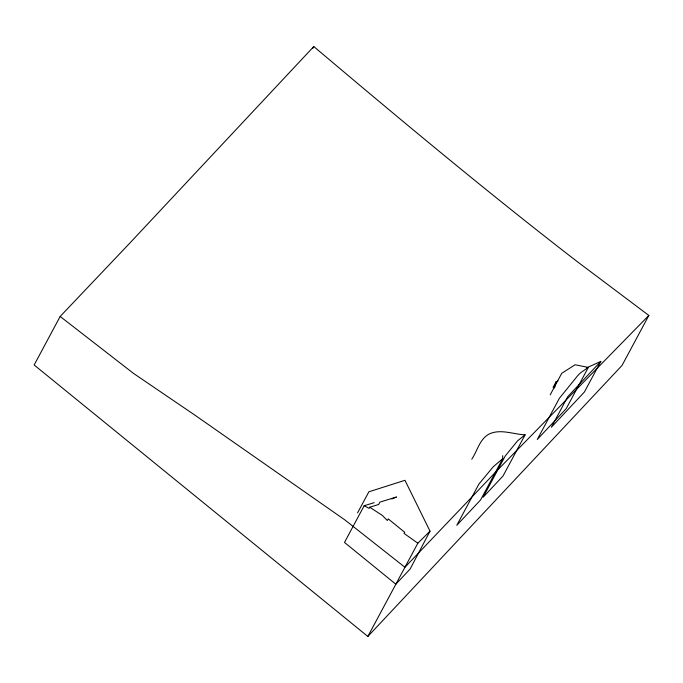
<?xml version="1.0" encoding="UTF-8"?>
<svg xmlns="http://www.w3.org/2000/svg" width="683" height="683" viewBox="0 0 683 683"><rect width="100%" height="100%" fill="white"/><g stroke="black" fill="none" stroke-linecap="round" stroke-linejoin="round"><path stroke-width="1.02" d="M502.679 458.728L493.322 466.677L478.894 484.085L456.799 525.287L480.593 499.93L502.679 458.728L502.688 455.689M357.559 512.899L368.871 491.803L404.959 480.303L430.017 531.169L410.142 568.99L395.85 584.213L344.488 542.43L364.15 505.744L374.216 502.654M554.536 387.978L556.047 381.831L557.951 380.96M60.164 316.468L34.15 364.987L367.847 636.454L622.042 365.439L648.85 315.444L576.751 261.248C487.158 192.085 400.264 119.534 313.779 46.546L129.215 243.746L60.164 316.468L133.501 373.396L195.176 415.332L344.787 519.857L404.942 567.266L497.659 469.964L648.85 315.444M312.78 48.408L313.779 46.546M391.837 498.966L396.533 497.002L379.961 502.09L378.689 504.464L369.708 507.221L369.093 508.374L364.15 505.744M367.847 636.454L417.842 543.207L430.017 531.169M471.774 459.215C477.468 450.78 479.671 438.657 489.574 433.816C500.929 428.745 513.428 434.371 525.116 434.806L503.021 476.008L483.129 497.224L505.215 456.022L517.56 440.834L525.116 434.806M553.059 387.406L556.047 381.831M550.191 394.842L561.742 373.302L575.086 364.765L588.328 367.42L566.233 408.622L537.273 439.493L559.36 398.3L577.929 375.402L580.627 372.747L588.328 367.42M600.835 361.375L584.392 392.033L551.369 427.242L567.804 396.584L600.835 361.375L586.535 367.906M369.708 507.221L382.232 515.358L387.381 520.506L388.243 518.901L404.678 532.27L404.063 533.414L417.842 543.207"/></g></svg>
